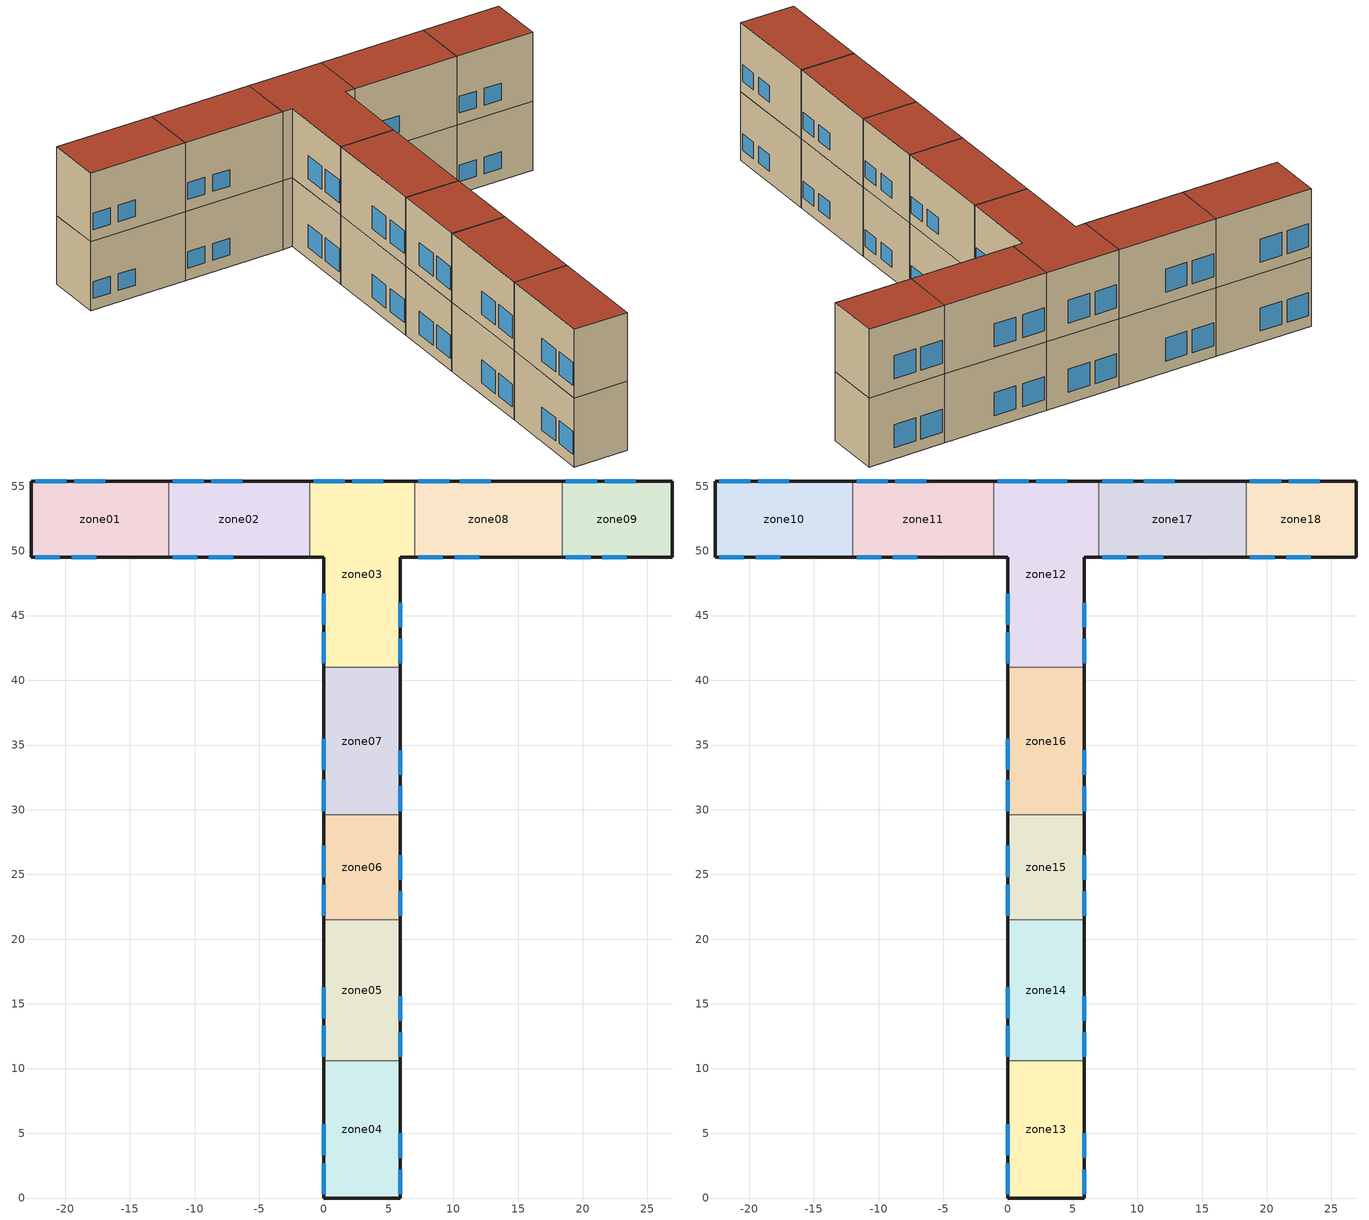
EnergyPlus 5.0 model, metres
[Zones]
zone01
 floor ground (GROUND_FLOOR): -22.6,55.4 -12,55.4 -12,49.5 -22.6,49.5 z0
 wall outside (EXT_WALL): -12,55.4 -22.6,55.4 -22.6,49.5 -12,49.5 z0:7.5
 wall to zone02 (ADJ_WALL): -12,49.5 -12,55.4 z0:7.5
 window (EXT_WINDOW1): -22.3,49.5 -20.4,49.5 / -19.5,49.5 -17.6,49.5 z1.25:3.05; -19.9,55.4 -22.3,55.4 / -16.9,55.4 -19.3,55.4 z1.25:3.75
 ceiling to zone10 (ADJ_CEILING): -22.6,49.5 -12,49.5 -12,55.4 -22.6,55.4 z7.5
zone02
 floor ground (GROUND_FLOOR): -12,55.4 -1.1,55.4 -1.1,49.5 -12,49.5 z0
 wall outside (EXT_WALL): -1.1,55.4 -12,55.4 / -12,49.5 -1.1,49.5 z0:7.5
 wall to zone03 (ADJ_WALL): -1.1,49.5 -1.1,55.4 z0:7.5
 wall to zone01 (ADJ_WALL): -12,55.4 -12,49.5 z0:7.5
 window (EXT_WINDOW1): -11.7,49.5 -9.8,49.5 / -8.9,49.5 -7,49.5 z1.25:3.05; -9.3,55.4 -11.7,55.4 / -6.3,55.4 -8.7,55.4 z1.25:3.75
 ceiling to zone11 (ADJ_CEILING): -12,49.5 -1.1,49.5 -1.1,55.4 -12,55.4 z7.5
zone03
 floor ground (GROUND_FLOOR): 0,49.5 -1.1,49.5 -1.1,55.4 7,55.4 7,49.5 5.9,49.5 5.9,41 0,41 z0
 wall outside (EXT_WALL): 7,55.4 -1.1,55.4 / -1.1,49.5 0,49.5 0,41 / 5.9,41 5.9,49.5 7,49.5 z0:7.5
 wall to zone08 (ADJ_WALL): 7,49.5 7,55.4 z0:7.5
 wall to zone02 (ADJ_WALL): -1.1,55.4 -1.1,49.5 z0:7.5
 wall to zone07 (ADJ_WALL): 0,41 5.9,41 z0:7.5
 window (EXT_WINDOW1): 1.6,55.4 -0.8,55.4 / 4.6,55.4 2.2,55.4 / 0,43.7 0,41.3 / 0,46.7 0,44.3 z1.25:3.75; 5.9,41.3 5.9,43.2 / 5.9,44.1 5.9,46 z1.25:3.05
 ceiling to zone12 (ADJ_CEILING): 0,41 5.9,41 5.9,49.5 7,49.5 7,55.4 -1.1,55.4 -1.1,49.5 0,49.5 z7.5
zone04
 floor ground (GROUND_FLOOR): 0,10.6 5.9,10.6 5.9,0 0,0 z0
 wall outside (EXT_WALL): 0,10.6 0,0 5.9,0 5.9,10.6 z0:7.5
 wall to zone05 (ADJ_WALL): 5.9,10.6 0,10.6 z0:7.5
 window (EXT_WINDOW1): 5.9,0.3 5.9,2.2 / 5.9,3.1 5.9,5 z1.25:3.05; 0,2.7 0,0.3 / 0,5.7 0,3.3 z1.25:3.75
 ceiling to zone13 (ADJ_CEILING): 0,0 5.9,0 5.9,10.6 0,10.6 z7.5
zone05
 floor ground (GROUND_FLOOR): 0,21.5 5.9,21.5 5.9,10.6 0,10.6 z0
 wall outside (EXT_WALL): 5.9,10.6 5.9,21.5 / 0,21.5 0,10.6 z0:7.5
 wall to zone06 (ADJ_WALL): 5.9,21.5 0,21.5 z0:7.5
 wall to zone04 (ADJ_WALL): 0,10.6 5.9,10.6 z0:7.5
 window (EXT_WINDOW1): 5.9,10.9 5.9,12.8 / 5.9,13.7 5.9,15.6 z1.25:3.05; 0,13.3 0,10.9 / 0,16.3 0,13.9 z1.25:3.75
 ceiling to zone14 (ADJ_CEILING): 0,10.6 5.9,10.6 5.9,21.5 0,21.5 z7.5
zone06
 floor ground (GROUND_FLOOR): 0,29.6 5.9,29.6 5.9,21.5 0,21.5 z0
 wall outside (EXT_WALL): 5.9,21.5 5.9,29.6 / 0,29.6 0,21.5 z0:7.5
 wall to zone07 (ADJ_WALL): 5.9,29.6 0,29.6 z0:7.5
 wall to zone05 (ADJ_WALL): 0,21.5 5.9,21.5 z0:7.5
 window (EXT_WINDOW1): 5.9,21.8 5.9,23.7 / 5.9,24.6 5.9,26.5 z1.25:3.05; 0,24.2 0,21.8 / 0,27.2 0,24.8 z1.25:3.75
 ceiling to zone15 (ADJ_CEILING): 0,21.5 5.9,21.5 5.9,29.6 0,29.6 z7.5
zone07
 floor ground (GROUND_FLOOR): 0,41 5.9,41 5.9,29.6 0,29.6 z0
 wall outside (EXT_WALL): 5.9,29.6 5.9,41 / 0,41 0,29.6 z0:7.5
 wall to zone03 (ADJ_WALL): 5.9,41 0,41 z0:7.5
 wall to zone06 (ADJ_WALL): 0,29.6 5.9,29.6 z0:7.5
 window (EXT_WINDOW1): 5.9,29.9 5.9,31.8 / 5.9,32.7 5.9,34.6 z1.25:3.05; 0,32.3 0,29.9 / 0,35.5 0,33.1 z1.25:3.75
 ceiling to zone16 (ADJ_CEILING): 0,29.6 5.9,29.6 5.9,41 0,41 z7.5
zone08
 floor ground (GROUND_FLOOR): 7,55.4 18.4,55.4 18.4,49.5 7,49.5 z0
 wall outside (EXT_WALL): 18.4,55.4 7,55.4 / 7,49.5 18.4,49.5 z0:7.5
 wall to zone09 (ADJ_WALL): 18.4,49.5 18.4,55.4 z0:7.5
 wall to zone03 (ADJ_WALL): 7,55.4 7,49.5 z0:7.5
 window (EXT_WINDOW1): 7.3,49.5 9.2,49.5 / 10.1,49.5 12,49.5 z1.25:3.05; 9.7,55.4 7.3,55.4 / 12.9,55.4 10.5,55.4 z1.25:3.75
 ceiling to zone17 (ADJ_CEILING): 7,49.5 18.4,49.5 18.4,55.4 7,55.4 z7.5
zone09
 floor ground (GROUND_FLOOR): 18.4,55.4 26.9,55.4 26.9,49.5 18.4,49.5 z0
 wall outside (EXT_WALL): 18.4,49.5 26.9,49.5 26.9,55.4 18.4,55.4 z0:7.5
 wall to zone08 (ADJ_WALL): 18.4,55.4 18.4,49.5 z0:7.5
 window (EXT_WINDOW1): 18.7,49.5 20.6,49.5 / 21.5,49.5 23.4,49.5 z1.25:3.05; 21.1,55.4 18.7,55.4 / 24.1,55.4 21.7,55.4 z1.25:3.75
 ceiling to zone18 (ADJ_CEILING): 18.4,49.5 26.9,49.5 26.9,55.4 18.4,55.4 z7.5
zone10
 floor to zone01 (ADJ_CEILING): -22.6,55.4 -12,55.4 -12,49.5 -22.6,49.5 z7.5
 wall outside (EXT_WALL): -12,55.4 -22.6,55.4 -22.6,49.5 -12,49.5 z7.5:15
 wall to zone11 (ADJ_WALL): -12,49.5 -12,55.4 z7.5:15
 window (EXT_WINDOW1): -22.3,49.5 -20.4,49.5 / -19.5,49.5 -17.6,49.5 z8.75:10.55; -19.9,55.4 -22.3,55.4 / -16.9,55.4 -19.3,55.4 z8.75:11.25
 roof outside (EXT_ROOF): -22.6,49.5 -12,49.5 -12,55.4 -22.6,55.4 z15
zone11
 floor to zone02 (ADJ_CEILING): -12,55.4 -1.1,55.4 -1.1,49.5 -12,49.5 z7.5
 wall outside (EXT_WALL): -1.1,55.4 -12,55.4 / -12,49.5 -1.1,49.5 z7.5:15
 wall to zone12 (ADJ_WALL): -1.1,49.5 -1.1,55.4 z7.5:15
 wall to zone10 (ADJ_WALL): -12,55.4 -12,49.5 z7.5:15
 window (EXT_WINDOW1): -11.7,49.5 -9.8,49.5 / -8.9,49.5 -7,49.5 z8.75:10.55; -9.3,55.4 -11.7,55.4 / -6.3,55.4 -8.7,55.4 z8.75:11.25
 roof outside (EXT_ROOF): -12,49.5 -1.1,49.5 -1.1,55.4 -12,55.4 z15
zone12
 floor to zone03 (ADJ_CEILING): 0,49.5 -1.1,49.5 -1.1,55.4 7,55.4 7,49.5 5.9,49.5 5.9,41 0,41 z7.5
 wall outside (EXT_WALL): 7,55.4 -1.1,55.4 / -1.1,49.5 0,49.5 0,41 / 5.9,41 5.9,49.5 7,49.5 z7.5:15
 wall to zone17 (ADJ_WALL): 7,49.5 7,55.4 z7.5:15
 wall to zone11 (ADJ_WALL): -1.1,55.4 -1.1,49.5 z7.5:15
 wall to zone16 (ADJ_WALL): 0,41 5.9,41 z7.5:15
 window (EXT_WINDOW1): 1.6,55.4 -0.8,55.4 / 4.6,55.4 2.2,55.4 / 0,43.7 0,41.3 / 0,46.7 0,44.3 z8.75:11.25; 5.9,41.3 5.9,43.2 / 5.9,44.1 5.9,46 z8.75:10.55
 roof outside (EXT_ROOF): 0,41 5.9,41 5.9,49.5 7,49.5 7,55.4 -1.1,55.4 -1.1,49.5 0,49.5 z15
zone13
 floor to zone04 (ADJ_CEILING): 0,10.6 5.9,10.6 5.9,0 0,0 z7.5
 wall outside (EXT_WALL): 0,10.6 0,0 5.9,0 5.9,10.6 z7.5:15
 wall to zone14 (ADJ_WALL): 5.9,10.6 0,10.6 z7.5:15
 window (EXT_WINDOW1): 5.9,0.3 5.9,2.2 / 5.9,3.1 5.9,5 z8.75:10.55; 0,2.7 0,0.3 / 0,5.7 0,3.3 z8.75:11.25
 roof outside (EXT_ROOF): 0,0 5.9,0 5.9,10.6 0,10.6 z15
zone14
 floor to zone05 (ADJ_CEILING): 0,21.5 5.9,21.5 5.9,10.6 0,10.6 z7.5
 wall outside (EXT_WALL): 5.9,10.6 5.9,21.5 / 0,21.5 0,10.6 z7.5:15
 wall to zone15 (ADJ_WALL): 5.9,21.5 0,21.5 z7.5:15
 wall to zone13 (ADJ_WALL): 0,10.6 5.9,10.6 z7.5:15
 window (EXT_WINDOW1): 5.9,10.9 5.9,12.8 / 5.9,13.7 5.9,15.6 z8.75:10.55; 0,13.3 0,10.9 / 0,16.3 0,13.9 z8.75:11.25
 roof outside (EXT_ROOF): 0,10.6 5.9,10.6 5.9,21.5 0,21.5 z15
zone15
 floor to zone06 (ADJ_CEILING): 0,29.6 5.9,29.6 5.9,21.5 0,21.5 z7.5
 wall outside (EXT_WALL): 5.9,21.5 5.9,29.6 / 0,29.6 0,21.5 z7.5:15
 wall to zone16 (ADJ_WALL): 5.9,29.6 0,29.6 z7.5:15
 wall to zone14 (ADJ_WALL): 0,21.5 5.9,21.5 z7.5:15
 window (EXT_WINDOW1): 5.9,21.8 5.9,23.7 / 5.9,24.6 5.9,26.5 z8.75:10.55; 0,24.2 0,21.8 / 0,27.2 0,24.8 z8.75:11.25
 roof outside (EXT_ROOF): 0,21.5 5.9,21.5 5.9,29.6 0,29.6 z15
zone16
 floor to zone07 (ADJ_CEILING): 0,41 5.9,41 5.9,29.6 0,29.6 z7.5
 wall outside (EXT_WALL): 5.9,29.6 5.9,41 / 0,41 0,29.6 z7.5:15
 wall to zone12 (ADJ_WALL): 5.9,41 0,41 z7.5:15
 wall to zone15 (ADJ_WALL): 0,29.6 5.9,29.6 z7.5:15
 window (EXT_WINDOW1): 5.9,29.9 5.9,31.8 / 5.9,32.7 5.9,34.6 z8.75:10.55; 0,32.3 0,29.9 / 0,35.5 0,33.1 z8.75:11.25
 roof outside (EXT_ROOF): 0,29.6 5.9,29.6 5.9,41 0,41 z15
zone17
 floor to zone08 (ADJ_CEILING): 7,55.4 18.4,55.4 18.4,49.5 7,49.5 z7.5
 wall outside (EXT_WALL): 18.4,55.4 7,55.4 / 7,49.5 18.4,49.5 z7.5:15
 wall to zone18 (ADJ_WALL): 18.4,49.5 18.4,55.4 z7.5:15
 wall to zone12 (ADJ_WALL): 7,55.4 7,49.5 z7.5:15
 window (EXT_WINDOW1): 7.3,49.5 9.2,49.5 / 10.1,49.5 12,49.5 z8.75:10.55; 9.7,55.4 7.3,55.4 / 12.9,55.4 10.5,55.4 z8.75:11.25
 roof outside (EXT_ROOF): 7,49.5 18.4,49.5 18.4,55.4 7,55.4 z15
zone18
 floor to zone09 (ADJ_CEILING): 18.4,55.4 26.9,55.4 26.9,49.5 18.4,49.5 z7.5
 wall outside (EXT_WALL): 18.4,49.5 26.9,49.5 26.9,55.4 18.4,55.4 z7.5:15
 wall to zone17 (ADJ_WALL): 18.4,55.4 18.4,49.5 z7.5:15
 window (EXT_WINDOW1): 18.7,49.5 20.6,49.5 / 21.5,49.5 23.4,49.5 z8.75:10.55; 21.1,55.4 18.7,55.4 / 24.1,55.4 21.7,55.4 z8.75:11.25
 roof outside (EXT_ROOF): 18.4,49.5 26.9,49.5 26.9,55.4 18.4,55.4 z15
[Building]
zone03: North Axis {deg}=0; Terrain=City; Loads Convergence Tolerance Value=0; Temperature Convergence Tolerance Value {deltaC}=0; Solar Distribution=FullInteriorAndExterior; Maximum Number of Warmup Days=0
[Site:Location]
not used: Latitude {deg}=0; Longitude {deg}=0; Time Zone {hr}=0; Elevation {m}=0
[Construction]
GROUND_FLOOR; EXT_WALL; EXT_ROOF; ADJ_WALL; ADJ_CEILING; EXT_WINDOW1: 
[WindowProperty:ShadingControl]
ESHADE=0; ISHADE=INPUT 1*MAX_ISHADE : SHADECNTRL=ISHADE_INTERNAL
[SurfaceProperty:OtherSideCoefficients]
BOUNDARY=IDENTICAL; BOUNDARY=INPUT 1*TBOUNDARY; BOUNDARY=INPUT 1*TBOUNDARY_2; BOUNDARY=INPUT 1*TBOUNDARY_3; BOUNDARY=INPUT 1*TGROUND; BOUNDARY=20; BOUNDARY=15
[Zone]
zone01; zone02; zone03; zone04; zone05; zone06; zone07; zone08; zone09; zone10; zone11; zone12; zone13; zone14; zone15; zone16; zone17; zone18: 0, 0, 0, 0, , 1
